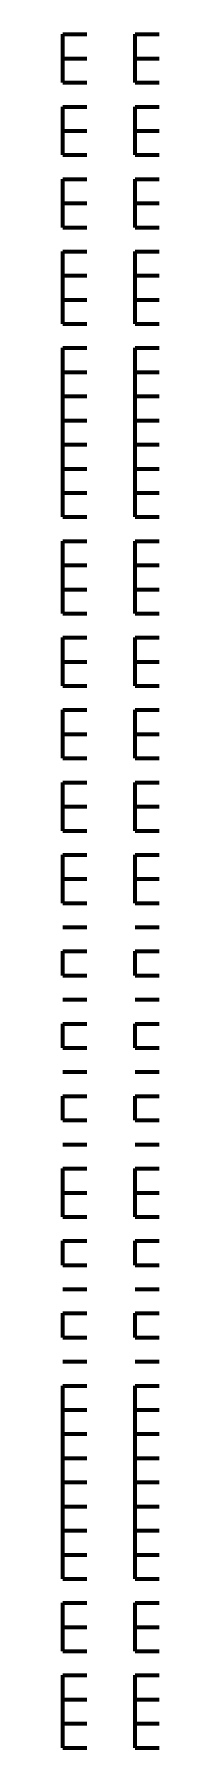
# Model space of a CAD drawing. Header units: inches. Extents: x 16 to 776, y 37 to 575.
# Drawn here: x 289.5 to 290.17, y 374.5 to 386.33 of the extents above; entities that cross this region are included whole.
import ezdxf

# ---------------------------------------------------------------- set-up
doc = ezdxf.new("R2010")
doc.units = ezdxf.units.IN
doc.header["$MEASUREMENT"] = 0
doc.layers.add('P', color=250, linetype='CONTINUOUS', lineweight=100)

msp = doc.modelspace()

# ---------------------------------------------------------------- linework, layer by layer
at = {"layer": 'P', "color": 0, "linetype": 'Continuous'}
for points in [[(289.5, 386.167), (289.5, 386.333)], [(289.5, 386.333), (289.667, 386.333)], [(289.5, 386.333), (289.667, 386.333)], [(289.5, 386.333), (289.667, 386.333)], [(290, 386.167), (290, 386.333)], [(290, 386.333), (290.167, 386.333)], [(290, 386.333), (290.167, 386.333)], [(290, 386.333), (290.167, 386.333)], [(289.5, 386), (289.5, 386.167)], [(289.5, 386.167), (289.667, 386.167)], [(290, 386), (290, 386.167)], [(290, 386.167), (290.167, 386.167)], [(289.5, 386), (289.667, 386)], [(289.5, 386), (289.667, 386)], [(289.5, 386), (289.667, 386)], [(290, 386), (290.167, 386)], [(290, 386), (290.167, 386)], [(290, 386), (290.167, 386)], [(289.5, 385.667), (289.5, 385.833)], [(289.5, 385.833), (289.667, 385.833)], [(290, 385.667), (290, 385.833)], [(290, 385.833), (290.167, 385.833)], [(289.5, 385.5), (289.5, 385.667)], [(289.5, 385.667), (289.667, 385.667)], [(290, 385.5), (290, 385.667)], [(290, 385.667), (290.167, 385.667)], [(289.5, 385.5), (289.667, 385.5)], [(289.5, 385.5), (289.667, 385.5)], [(289.5, 385.5), (289.667, 385.5)], [(290, 385.5), (290.167, 385.5)], [(290, 385.5), (290.167, 385.5)], [(290, 385.5), (290.167, 385.5)], [(289.5, 385.167), (289.5, 385.333)], [(289.5, 385.333), (289.667, 385.333)], [(290, 385.167), (290, 385.333)], [(290, 385.333), (290.167, 385.333)], [(289.5, 385), (289.5, 385.167)], [(289.5, 385.167), (289.667, 385.167)], [(290, 385), (290, 385.167)], [(290, 385.167), (290.167, 385.167)], [(289.5, 385), (289.667, 385)], [(289.5, 385), (289.667, 385)], [(289.5, 385), (289.667, 385)], [(290, 385), (290.167, 385)], [(290, 385), (290.167, 385)], [(290, 385), (290.167, 385)], [(289.5, 384.667), (289.5, 384.833)], [(289.5, 384.833), (289.667, 384.833)], [(290, 384.667), (290, 384.833)], [(290, 384.833), (290.167, 384.833)], [(289.5, 384.5), (289.5, 384.667)], [(289.5, 384.667), (289.667, 384.667)], [(289.5, 384.667), (289.5, 384.667)], [(289.5, 384.667), (289.667, 384.667)], [(290, 384.5), (290, 384.667)], [(290, 384.667), (290.167, 384.667)], [(290, 384.667), (290, 384.667)], [(290, 384.667), (290.167, 384.667)], [(289.5, 384.333), (289.5, 384.5)], [(289.5, 384.5), (289.667, 384.5)], [(290, 384.333), (290, 384.5)], [(290, 384.5), (290.167, 384.5)], [(289.5, 384.333), (289.667, 384.333)], [(290, 384.333), (290.167, 384.333)], [(289.5, 384), (289.5, 384.167)], [(289.5, 384.167), (289.667, 384.167)], [(289.5, 384.167), (289.5, 384.167)], [(289.5, 384.167), (289.667, 384.167)], [(290, 384), (290, 384.167)], [(290, 384.167), (290.167, 384.167)], [(290, 384.167), (290, 384.167)], [(290, 384.167), (290.167, 384.167)], [(289.5, 383.833), (289.5, 384)], [(289.5, 384), (289.667, 384)], [(290, 383.833), (290, 384)], [(290, 384), (290.167, 384)], [(289.5, 383.667), (289.5, 383.833)], [(289.5, 383.833), (289.667, 383.833)], [(289.5, 383.833), (289.667, 383.833)], [(290, 383.667), (290, 383.833)], [(290, 383.833), (290.167, 383.833)], [(290, 383.833), (290.167, 383.833)], [(289.5, 383.5), (289.5, 383.667)], [(289.5, 383.667), (289.667, 383.667)], [(290, 383.5), (290, 383.667)], [(290, 383.667), (290.167, 383.667)], [(289.5, 383.333), (289.5, 383.5)], [(289.5, 383.5), (289.667, 383.5)], [(290, 383.333), (290, 383.5)], [(290, 383.5), (290.167, 383.5)], [(289.5, 383.167), (289.5, 383.333)], [(289.5, 383.333), (289.667, 383.333)], [(289.5, 383.333), (289.667, 383.333)], [(290, 383.167), (290, 383.333)], [(290, 383.333), (290.167, 383.333)], [(290, 383.333), (290.167, 383.333)], [(289.5, 383), (289.5, 383.167)], [(289.5, 383.167), (289.667, 383.167)], [(290, 383), (290, 383.167)], [(290, 383.167), (290.167, 383.167)], [(289.5, 383), (289.667, 383)], [(289.5, 383), (289.5, 383)], [(289.5, 383), (289.667, 383)], [(290, 383), (290.167, 383)], [(290, 383), (290, 383)], [(290, 383), (290.167, 383)], [(289.5, 382.667), (289.5, 382.833)], [(289.5, 382.833), (289.667, 382.833)], [(290, 382.667), (290, 382.833)], [(290, 382.833), (290.167, 382.833)], [(289.5, 382.5), (289.5, 382.667)], [(289.5, 382.667), (289.667, 382.667)], [(290, 382.5), (290, 382.667)], [(290, 382.667), (290.167, 382.667)], [(289.5, 382.333), (289.5, 382.5)], [(289.5, 382.5), (289.667, 382.5)], [(289.5, 382.5), (289.5, 382.5)], [(289.5, 382.5), (289.667, 382.5)], [(290, 382.333), (290, 382.5)], [(290, 382.5), (290.167, 382.5)], [(290, 382.5), (290, 382.5)], [(290, 382.5), (290.167, 382.5)], [(289.5, 382.333), (289.667, 382.333)], [(290, 382.333), (290.167, 382.333)], [(289.5, 382), (289.5, 382.167)], [(289.5, 382.167), (289.667, 382.167)], [(290, 382), (290, 382.167)], [(290, 382.167), (290.167, 382.167)], [(289.5, 381.833), (289.5, 382)], [(289.5, 382), (289.667, 382)], [(289.5, 382), (289.5, 382)], [(289.5, 382), (289.667, 382)], [(290, 381.833), (290, 382)], [(290, 382), (290.167, 382)], [(290, 382), (290, 382)], [(290, 382), (290.167, 382)], [(289.5, 381.833), (289.667, 381.833)], [(290, 381.833), (290.167, 381.833)], [(289.5, 381.5), (289.5, 381.667)], [(289.5, 381.667), (289.667, 381.667)], [(289.5, 381.667), (289.5, 381.667)], [(289.5, 381.667), (289.667, 381.667)], [(290, 381.5), (290, 381.667)], [(290, 381.667), (290.167, 381.667)], [(290, 381.667), (290, 381.667)], [(290, 381.667), (290.167, 381.667)], [(289.5, 381.333), (289.5, 381.5)], [(289.5, 381.5), (289.667, 381.5)], [(290, 381.333), (290, 381.5)], [(290, 381.5), (290.167, 381.5)], [(289.5, 381.333), (289.667, 381.333)], [(290, 381.333), (290.167, 381.333)], [(289.5, 381), (289.5, 381.167)], [(289.5, 381.167), (289.667, 381.167)], [(289.5, 381.167), (289.5, 381.167)], [(289.5, 381.167), (289.667, 381.167)], [(290, 381), (290, 381.167)], [(290, 381.167), (290.167, 381.167)], [(290, 381.167), (290, 381.167)], [(290, 381.167), (290.167, 381.167)], [(289.5, 380.833), (289.5, 381)], [(289.5, 381), (289.667, 381)], [(290, 380.833), (290, 381)], [(290, 381), (290.167, 381)], [(289.5, 380.833), (289.667, 380.833)], [(289.5, 380.833), (289.667, 380.833)], [(289.5, 380.833), (289.667, 380.833)], [(290, 380.833), (290.167, 380.833)], [(290, 380.833), (290.167, 380.833)], [(290, 380.833), (290.167, 380.833)], [(289.5, 380.5), (289.5, 380.667)], [(289.5, 380.667), (289.667, 380.667)], [(290, 380.5), (290, 380.667)], [(290, 380.667), (290.167, 380.667)], [(289.5, 380.333), (289.5, 380.5)], [(289.5, 380.5), (289.667, 380.5)], [(290, 380.333), (290, 380.5)], [(290, 380.5), (290.167, 380.5)], [(289.5, 380.333), (289.667, 380.333)], [(289.5, 380.333), (289.5, 380.333)], [(289.5, 380.333), (289.667, 380.333)], [(290, 380.333), (290.167, 380.333)], [(290, 380.333), (290, 380.333)], [(290, 380.333), (290.167, 380.333)], [(289.5, 380.167), (289.667, 380.167)], [(289.5, 380.167), (289.667, 380.167)], [(290, 380.167), (290.167, 380.167)], [(290, 380.167), (290.167, 380.167)], [(289.5, 379.833), (289.5, 380)], [(289.5, 380), (289.667, 380)], [(289.5, 380), (289.5, 380)], [(289.5, 380), (289.667, 380)], [(290, 379.833), (290, 380)], [(290, 380), (290.167, 380)], [(290, 380), (290, 380)], [(290, 380), (290.167, 380)], [(289.5, 379.833), (289.667, 379.833)], [(290, 379.833), (290.167, 379.833)], [(289.5, 379.667), (289.667, 379.667)], [(289.5, 379.667), (289.667, 379.667)], [(290, 379.667), (290.167, 379.667)], [(290, 379.667), (290.167, 379.667)], [(289.5, 379.333), (289.5, 379.5)], [(289.5, 379.5), (289.667, 379.5)], [(289.5, 379.5), (289.5, 379.5)], [(289.5, 379.5), (289.667, 379.5)], [(290, 379.333), (290, 379.5)], [(290, 379.5), (290.167, 379.5)], [(290, 379.5), (290, 379.5)], [(290, 379.5), (290.167, 379.5)], [(289.5, 379.333), (289.667, 379.333)], [(290, 379.333), (290.167, 379.333)], [(289.5, 379.167), (289.667, 379.167)], [(289.5, 379.167), (289.667, 379.167)], [(290, 379.167), (290.167, 379.167)], [(290, 379.167), (290.167, 379.167)], [(289.5, 378.833), (289.5, 379)], [(289.5, 379), (289.667, 379)], [(289.5, 379), (289.5, 379)], [(289.5, 379), (289.667, 379)], [(290, 378.833), (290, 379)], [(290, 379), (290.167, 379)], [(290, 379), (290, 379)], [(290, 379), (290.167, 379)], [(289.5, 378.833), (289.667, 378.833)], [(290, 378.833), (290.167, 378.833)], [(289.5, 378.667), (289.667, 378.667)], [(289.5, 378.667), (289.667, 378.667)], [(289.5, 378.667), (289.667, 378.667)], [(289.5, 378.667), (289.667, 378.667)], [(290, 378.667), (290.167, 378.667)], [(290, 378.667), (290.167, 378.667)], [(290, 378.667), (290.167, 378.667)], [(290, 378.667), (290.167, 378.667)], [(289.5, 378.333), (289.5, 378.5)], [(289.5, 378.5), (289.667, 378.5)], [(290, 378.333), (290, 378.5)], [(290, 378.5), (290.167, 378.5)], [(289.5, 378.167), (289.5, 378.333)], [(289.5, 378.333), (289.667, 378.333)], [(290, 378.167), (290, 378.333)], [(290, 378.333), (290.167, 378.333)], [(289.5, 378.167), (289.667, 378.167)], [(289.5, 378.167), (289.5, 378.167)], [(289.5, 378.167), (289.667, 378.167)], [(290, 378.167), (290.167, 378.167)], [(290, 378.167), (290, 378.167)], [(290, 378.167), (290.167, 378.167)], [(289.5, 377.833), (289.5, 378)], [(289.5, 378), (289.667, 378)], [(290, 377.833), (290, 378)], [(290, 378), (290.167, 378)], [(289.5, 377.833), (289.667, 377.833)], [(289.5, 377.833), (289.5, 377.833)], [(289.5, 377.833), (289.667, 377.833)], [(290, 377.833), (290.167, 377.833)], [(290, 377.833), (290, 377.833)], [(290, 377.833), (290.167, 377.833)], [(289.5, 377.667), (289.667, 377.667)], [(289.5, 377.667), (289.667, 377.667)], [(290, 377.667), (290.167, 377.667)], [(290, 377.667), (290.167, 377.667)], [(289.5, 377.333), (289.5, 377.5)], [(289.5, 377.5), (289.667, 377.5)], [(290, 377.333), (290, 377.5)], [(290, 377.5), (290.167, 377.5)], [(289.5, 377.333), (289.667, 377.333)], [(289.5, 377.333), (289.5, 377.333)], [(289.5, 377.333), (289.667, 377.333)], [(290, 377.333), (290.167, 377.333)], [(290, 377.333), (290, 377.333)], [(290, 377.333), (290.167, 377.333)], [(289.5, 377.167), (289.667, 377.167)], [(289.5, 377.167), (289.667, 377.167)], [(290, 377.167), (290.167, 377.167)], [(290, 377.167), (290.167, 377.167)], [(289.5, 376.833), (289.5, 377)], [(289.5, 377), (289.667, 377)], [(289.5, 377), (289.5, 377)], [(289.5, 377), (289.667, 377)], [(290, 376.833), (290, 377)], [(290, 377), (290.167, 377)], [(290, 377), (290, 377)], [(290, 377), (290.167, 377)], [(289.5, 376.667), (289.5, 376.833)], [(289.5, 376.833), (289.667, 376.833)], [(290, 376.667), (290, 376.833)], [(290, 376.833), (290.167, 376.833)], [(289.5, 376.5), (289.5, 376.667)], [(289.5, 376.667), (289.667, 376.667)], [(290, 376.5), (290, 376.667)], [(290, 376.667), (290.167, 376.667)], [(289.5, 376.333), (289.5, 376.5)], [(289.5, 376.5), (289.667, 376.5)], [(289.5, 376.5), (289.667, 376.5)], [(290, 376.333), (290, 376.5)], [(290, 376.5), (290.167, 376.5)], [(290, 376.5), (290.167, 376.5)], [(289.5, 376.167), (289.5, 376.333)], [(289.5, 376.333), (289.667, 376.333)], [(290, 376.167), (290, 376.333)], [(290, 376.333), (290.167, 376.333)], [(289.5, 376), (289.5, 376.167)], [(289.5, 376.167), (289.667, 376.167)], [(290, 376), (290, 376.167)], [(290, 376.167), (290.167, 376.167)], [(289.5, 375.833), (289.5, 376)], [(289.5, 376), (289.667, 376)], [(289.5, 376), (289.667, 376)], [(290, 375.833), (290, 376)], [(290, 376), (290.167, 376)], [(290, 376), (290.167, 376)], [(289.5, 375.667), (289.5, 375.833)], [(289.5, 375.833), (289.667, 375.833)], [(290, 375.667), (290, 375.833)], [(290, 375.833), (290.167, 375.833)], [(289.5, 375.667), (289.667, 375.667)], [(289.5, 375.667), (289.5, 375.667)], [(289.5, 375.667), (289.667, 375.667)], [(290, 375.667), (290.167, 375.667)], [(290, 375.667), (290, 375.667)], [(290, 375.667), (290.167, 375.667)], [(289.5, 375.333), (289.5, 375.5)], [(289.5, 375.5), (289.667, 375.5)], [(290, 375.333), (290, 375.5)], [(290, 375.5), (290.167, 375.5)], [(289.5, 375.167), (289.5, 375.333)], [(289.5, 375.333), (289.667, 375.333)], [(290, 375.167), (290, 375.333)], [(290, 375.333), (290.167, 375.333)], [(289.5, 375.167), (289.667, 375.167)], [(289.5, 375.167), (289.5, 375.167)], [(289.5, 375.167), (289.667, 375.167)], [(290, 375.167), (290.167, 375.167)], [(290, 375.167), (290, 375.167)], [(290, 375.167), (290.167, 375.167)], [(289.5, 374.833), (289.5, 375)], [(289.5, 375), (289.667, 375)], [(290, 374.833), (290, 375)], [(290, 375), (290.167, 375)], [(289.5, 374.667), (289.5, 374.833)], [(289.5, 374.833), (289.667, 374.833)], [(289.5, 374.833), (289.5, 374.833)], [(289.5, 374.833), (289.667, 374.833)], [(290, 374.667), (290, 374.833)], [(290, 374.833), (290.167, 374.833)], [(290, 374.833), (290, 374.833)], [(290, 374.833), (290.167, 374.833)], [(289.5, 374.5), (289.5, 374.667)], [(289.5, 374.667), (289.667, 374.667)], [(290, 374.5), (290, 374.667)], [(290, 374.667), (290.167, 374.667)], [(289.5, 374.5), (289.667, 374.5)], [(290, 374.5), (290.167, 374.5)]]:
    msp.add_lwpolyline(points, dxfattribs=at)

doc.saveas('drawing.dxf')
